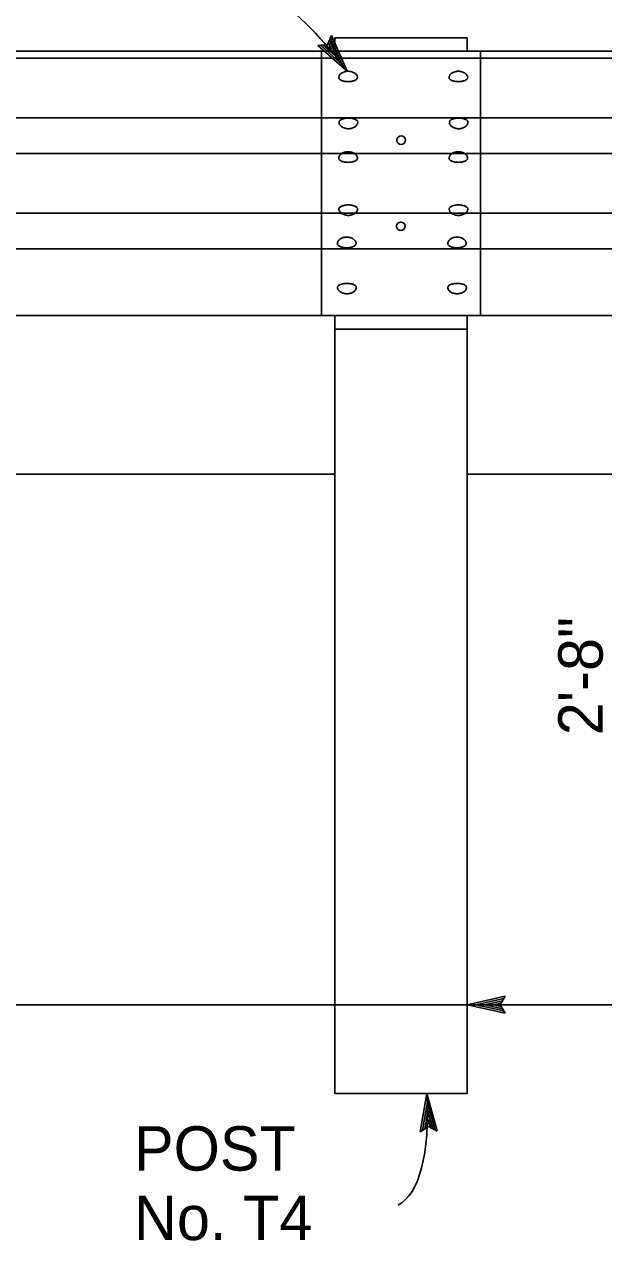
# Model space of a CAD drawing. Extents: x -894 to 866, y -476 to 714.
# Drawn here: x -339.2 to -248, y 381 to 572.6 of the extents above; entities that cross this region are included whole.
import ezdxf

# ---------------------------------------------------------------- set-up
doc = ezdxf.new("R2010")
doc.units = 0
for name, color, linetype in [('56 Stage 3 Anno', 7, 'Continuous'), ('57 Undefined', 7, 'Continuous'), ('60 Nongeo Data', 7, 'Continuous')]:
    doc.layers.add(name, color=color, linetype=linetype)

msp = doc.modelspace()

# ---------------------------------------------------------------- linework, layer by layer
at = {"layer": '56 Stage 3 Anno'}
for p, q in [((-291.48, 569.46), (-293.04, 569.31)), ((-293.04, 569.31), (-293.04, 569.31)), ((-293.04, 569.31), (-288.42, 565.26)), ((-292.62, 569.35), (-289.23, 566.37)), ((-292.2, 569.37), (-290.05, 567.49)), ((-291.81, 569.43), (-290.86, 568.6)), ((-290.88, 570.89), (-291.48, 569.46)), ((-290.86, 568.6), (-291.36, 569.74)), ((-290.05, 567.49), (-291.21, 570.14)), ((-289.23, 566.38), (-291.03, 570.49)), ((-288.42, 565.26), (-290.88, 570.89)), ((-290.88, 570.89), (-290.88, 570.89)), ((-288.42, 565.26), (-288.42, 565.26)), ((-425.33, 418.14), (-11.6, 418.14)), ((-263.51, 419.48), (-269.51, 418.14)), ((-269.51, 418.14), (-269.51, 418.14)), ((-269.51, 418.14), (-263.51, 416.81)), ((-263.73, 419.12), (-268.13, 418.14)), ((-268.12, 418.13), (-263.74, 417.17)), ((-263.96, 418.76), (-266.75, 418.14)), ((-266.75, 418.14), (-263.92, 417.51)), ((-264.14, 418.41), (-265.37, 418.14)), ((-265.37, 418.14), (-264.16, 417.87)), ((-264.31, 418.14), (-263.51, 419.48)), ((-263.51, 416.81), (-264.31, 418.14)), ((-263.51, 419.48), (-263.51, 419.48)), ((-263.51, 416.81), (-263.51, 416.81)), ((-275.84, 404.18), (-276.89, 398.13)), ((-275.78, 402.79), (-276.54, 398.38)), ((-274.22, 398.25), (-275.84, 404.18)), ((-275.84, 404.18), (-275.84, 404.18)), ((-274.58, 398.45), (-275.78, 402.8)), ((-275.71, 401.42), (-276.2, 398.57)), ((-274.95, 398.67), (-275.71, 401.42)), ((-276.89, 398.13), (-275.6, 398.99)), ((-275.64, 400.04), (-275.85, 398.82)), ((-275.31, 398.83), (-275.64, 400.04)), ((-275.6, 398.99), (-274.22, 398.25)), ((-276.89, 398.13), (-276.89, 398.13)), ((-274.22, 398.25), (-274.22, 398.25))]:
    msp.add_line(p, q, dxfattribs=at)
for centre, major_axis, ratio, start_param, end_param in [((-305.95, 555.28), (22.03, -26.79), 0.575924, 1.471793, 2.489674), ((-295.82, 431.46), (-14.78, 45.15), 0.3001, 3.190655, 3.969345)]:
    msp.add_ellipse(centre, major_axis=major_axis, ratio=ratio, start_param=start_param, end_param=end_param, dxfattribs=at)
at = {"layer": '60 Nongeo Data'}
for p, q in [((-269.51, 570.5), (-290.34, 570.5)), ((-290.34, 568.42), (-290.34, 570.5)), ((-269.51, 568.42), (-269.51, 570.5)), ((104.84, 568.42), (-785.95, 568.42)), ((-292.43, 568.42), (-292.43, 526.75)), ((-267.43, 526.75), (-267.43, 568.42)), ((14.04, 567.32), (-785.95, 567.32)), ((14.04, 557.9), (-785.95, 557.9)), ((14.04, 552.29), (-785.95, 552.29)), ((14.04, 542.87), (-785.95, 542.87)), ((14.04, 537.26), (-785.95, 537.26)), ((73.73, 526.75), (-785.95, 526.75)), ((14.04, 526.75), (-785.95, 526.75)), ((-290.34, 404.18), (-290.34, 526.75)), ((-269.51, 404.18), (-269.51, 526.75)), ((-269.51, 524.6), (-290.34, 524.6)), ((-290.34, 501.75), (-347.21, 501.75)), ((-212.22, 501.75), (-269.51, 501.75)), ((-269.51, 404.18), (-290.34, 404.18))]:
    msp.add_line(p, q, dxfattribs=at)
for centre in [(-279.9, 554.39), (-279.96, 540.82)]:
    msp.add_circle(centre, 0.668, dxfattribs=at)
for centre, radius, start, end in [((-289.02, 564.24), 0.693, 163.6055, 179.9111), ((-289.42, 564.25), 0.299, 180.4736, 205.0838), ((-288.94, 564.22), 0.783, 148.4366, 163.4789), ((-289.29, 564.31), 0.441, 205.4177, 224.4542), ((-288.79, 564.12), 0.958, 135.2549, 148.4054), ((-289.07, 564.53), 0.752, 224.2418, 237.5748), ((-288.61, 563.95), 1.21, 124.0003, 135.2869), ((-288.8, 564.93), 1.24, 237.3412, 246.8883), ((-288.45, 563.71), 1.49, 114.2732, 124.0536), ((-288.55, 565.5), 1.86, 246.7385, 254.0309), ((-288.33, 563.45), 1.78, 105.6218, 114.3261), ((-288.38, 566.11), 2.49, 253.9405, 259.924), ((-288.27, 563.23), 2.01, 97.6412, 105.6685), ((-288.28, 566.63), 3.03, 259.8655, 265.1257), ((-288.25, 563.11), 2.14, 89.98, 97.6829), ((-288.25, 566.93), 3.33, 265.0824, 270.0194), ((-288.25, 563.11), 2.14, 82.3171, 90.02), ((-288.25, 566.93), 3.33, 269.9806, 274.9176), ((-288.23, 563.23), 2.01, 74.3315, 82.3588), ((-288.22, 566.63), 3.03, 274.8743, 280.1345), ((-288.17, 563.45), 1.78, 65.6739, 74.3782), ((-288.13, 566.11), 2.49, 280.076, 286.0596), ((-288.05, 563.71), 1.49, 55.9464, 65.7268), ((-287.95, 565.5), 1.86, 285.9691, 293.2615), ((-287.89, 563.95), 1.21, 44.7131, 55.9997), ((-287.7, 564.93), 1.24, 293.1117, 302.6588), ((-287.71, 564.12), 0.958, 31.5946, 44.7452), ((-287.43, 564.53), 0.752, 302.4252, 315.7582), ((-287.56, 564.22), 0.783, 16.5211, 31.5634), ((-287.21, 564.31), 0.441, 315.5458, 334.5823), ((-287.48, 564.24), 0.693, 0.0889, 16.3945), ((-287.08, 564.25), 0.299, 334.9161, 359.5263), ((-271.67, 564.24), 0.693, 163.6055, 179.9111), ((-272.06, 564.25), 0.299, 180.4737, 205.0839), ((-271.58, 564.22), 0.783, 148.4366, 163.4789), ((-271.94, 564.31), 0.441, 205.4177, 224.4542), ((-271.44, 564.12), 0.958, 135.2548, 148.4054), ((-271.71, 564.53), 0.752, 224.2418, 237.5748), ((-271.26, 563.95), 1.21, 124.0003, 135.2869), ((-271.45, 564.93), 1.24, 237.3412, 246.8883), ((-271.1, 563.71), 1.49, 114.2732, 124.0536), ((-271.2, 565.5), 1.86, 246.7385, 254.0309), ((-270.98, 563.45), 1.78, 105.6218, 114.3261), ((-271.02, 566.11), 2.49, 253.9404, 259.924), ((-270.91, 563.23), 2.01, 97.6412, 105.6685), ((-270.92, 566.63), 3.03, 259.8655, 265.1257), ((-270.9, 563.11), 2.14, 89.98, 97.6829), ((-270.9, 566.93), 3.33, 265.0824, 270.0194), ((-270.89, 563.11), 2.14, 82.3171, 90.02), ((-270.89, 566.93), 3.33, 269.9806, 274.9176), ((-270.88, 563.23), 2.01, 74.3315, 82.3588), ((-270.87, 566.63), 3.03, 274.8743, 280.1345), ((-270.81, 563.45), 1.78, 65.6739, 74.3782), ((-270.77, 566.11), 2.49, 280.076, 286.0596), ((-270.69, 563.71), 1.49, 55.9464, 65.7268), ((-270.59, 565.5), 1.86, 285.9691, 293.2615), ((-270.53, 563.95), 1.21, 44.7131, 55.9997), ((-270.34, 564.93), 1.24, 293.1117, 302.6588), ((-270.36, 564.12), 0.958, 31.5946, 44.7452), ((-270.08, 564.53), 0.752, 302.4252, 315.7582), ((-270.21, 564.22), 0.783, 16.5211, 31.5634), ((-269.85, 564.31), 0.441, 315.5458, 334.5823), ((-270.12, 564.24), 0.693, 0.0889, 16.3945), ((-269.73, 564.25), 0.299, 334.9161, 359.5263), ((-288.51, 556), 1.83, 106.2729, 113.6759), ((-288.33, 555.41), 2.45, 100.2734, 106.363), ((-288.23, 554.9), 2.97, 94.9713, 100.3321), ((-288.21, 554.61), 3.26, 89.9804, 95.0149), ((-288.2, 554.61), 3.26, 84.9851, 90.0196), ((-288.18, 554.9), 2.97, 79.6679, 85.0287), ((-288.08, 555.41), 2.45, 73.637, 79.7266), ((-287.9, 556), 1.83, 66.3241, 73.7271), ((-271.15, 556), 1.83, 106.2729, 113.6759), ((-270.97, 555.41), 2.45, 100.2734, 106.363), ((-270.88, 554.9), 2.97, 94.9713, 100.3321), ((-270.85, 554.61), 3.26, 89.9804, 95.0149), ((-270.85, 554.61), 3.26, 84.9851, 90.0196), ((-270.82, 554.9), 2.97, 79.6679, 85.0287), ((-270.73, 555.41), 2.45, 73.637, 79.7266), ((-270.55, 556), 1.83, 66.3241, 73.7271), ((-289.36, 557.22), 0.31, 155.3691, 179.5553), ((-288.95, 557.22), 0.727, 180.0793, 196.0143), ((-289.24, 557.16), 0.45, 136.1424, 155.0403), ((-288.86, 557.25), 0.812, 196.1298, 210.9288), ((-289.01, 556.95), 0.756, 122.9551, 136.3336), ((-288.72, 557.33), 0.979, 210.9616, 224.0315), ((-288.75, 556.55), 1.23, 113.5289, 123.1785), ((-288.55, 557.49), 1.21, 224.006, 235.3381), ((-288.4, 557.72), 1.48, 235.2905, 245.1923), ((-288.28, 557.96), 1.75, 245.143, 254.0084), ((-288.22, 558.16), 1.97, 253.9635, 262.1705), ((-288.21, 558.28), 2.09, 262.1299, 270.0196), ((-288.2, 558.28), 2.09, 269.9804, 277.8701), ((-288.19, 558.16), 1.97, 277.8295, 286.0365), ((-288.13, 557.96), 1.75, 285.9916, 294.857), ((-288.01, 557.72), 1.48, 294.8077, 304.7095), ((-287.66, 556.55), 1.23, 56.8215, 66.4711), ((-287.86, 557.49), 1.21, 304.6619, 315.994), ((-287.4, 556.95), 0.756, 43.6664, 57.0449), ((-287.69, 557.33), 0.979, 315.9685, 329.0384), ((-287.17, 557.16), 0.45, 24.9597, 43.8576), ((-287.55, 557.25), 0.812, 329.0712, 343.8702), ((-287.05, 557.22), 0.31, 0.4447, 24.6309), ((-287.46, 557.22), 0.727, 343.9857, 359.9207), ((-272.01, 557.22), 0.31, 155.3691, 179.5553), ((-271.59, 557.22), 0.727, 180.0793, 196.0143), ((-271.88, 557.16), 0.45, 136.1424, 155.0403), ((-271.51, 557.25), 0.812, 196.1298, 210.9288), ((-271.66, 556.95), 0.756, 122.9551, 136.3336), ((-271.37, 557.33), 0.979, 210.9616, 224.0315), ((-271.4, 556.55), 1.23, 113.5289, 123.1785), ((-271.2, 557.49), 1.21, 224.006, 235.3381), ((-271.04, 557.72), 1.48, 235.2905, 245.1924), ((-270.93, 557.96), 1.75, 245.143, 254.0084), ((-270.87, 558.16), 1.97, 253.9635, 262.1705), ((-270.85, 558.28), 2.09, 262.1299, 270.0196), ((-270.85, 558.28), 2.09, 269.9804, 277.8701), ((-270.83, 558.16), 1.97, 277.8295, 286.0365), ((-270.77, 557.96), 1.75, 285.9916, 294.857), ((-270.66, 557.72), 1.48, 294.8077, 304.7095), ((-270.3, 556.55), 1.23, 56.8215, 66.471), ((-270.5, 557.49), 1.21, 304.6619, 315.994), ((-270.04, 556.95), 0.756, 43.6664, 57.0449), ((-270.33, 557.33), 0.979, 315.9685, 329.0384), ((-269.82, 557.16), 0.45, 24.9597, 43.8576), ((-270.19, 557.25), 0.812, 329.0712, 343.8702), ((-269.69, 557.22), 0.31, 0.4447, 24.6309), ((-270.11, 557.22), 0.727, 343.9857, 359.9207), ((-288.77, 551.42), 0.979, 135.9685, 149.0384), ((-288.6, 551.26), 1.21, 124.6619, 135.994), ((-288.45, 551.04), 1.48, 114.8077, 124.7095), ((-288.33, 550.8), 1.75, 105.9916, 114.8571), ((-288.27, 550.59), 1.97, 97.8295, 106.0365), ((-288.26, 550.47), 2.09, 89.9804, 97.8701), ((-288.25, 550.47), 2.09, 82.1299, 90.0196), ((-288.24, 550.59), 1.97, 73.9635, 82.1705), ((-288.18, 550.8), 1.75, 65.1429, 74.0084), ((-288.06, 551.04), 1.48, 55.2905, 65.1924), ((-287.91, 551.26), 1.21, 44.006, 55.3381), ((-287.74, 551.42), 0.979, 30.9616, 44.0315), ((-271.42, 551.42), 0.979, 135.9685, 149.0384), ((-271.25, 551.26), 1.21, 124.6619, 135.994), ((-271.09, 551.04), 1.48, 114.8077, 124.7095), ((-270.98, 550.8), 1.75, 105.9916, 114.8571), ((-270.92, 550.59), 1.97, 97.8295, 106.0365), ((-270.9, 550.47), 2.09, 89.9804, 97.8701), ((-270.9, 550.47), 2.09, 82.1299, 90.0196), ((-270.88, 550.59), 1.97, 73.9635, 82.1705), ((-270.82, 550.8), 1.75, 65.1429, 74.0084), ((-270.71, 551.04), 1.48, 55.2905, 65.1923), ((-270.55, 551.26), 1.21, 44.006, 55.3381), ((-270.38, 551.42), 0.979, 30.9616, 44.0315), ((-289, 551.54), 0.727, 163.9857, 179.9207), ((-289.41, 551.54), 0.31, 180.4447, 204.6309), ((-288.91, 551.51), 0.812, 149.0712, 163.8702), ((-289.29, 551.6), 0.45, 204.9597, 223.8576), ((-289.06, 551.81), 0.756, 223.6664, 237.0449), ((-288.8, 552.21), 1.23, 236.8215, 246.4711), ((-288.56, 552.76), 1.83, 246.3241, 253.7271), ((-288.38, 553.35), 2.45, 253.637, 259.7266), ((-288.28, 553.86), 2.97, 259.6679, 265.0287), ((-288.26, 554.15), 3.26, 264.9851, 270.0196), ((-288.25, 554.15), 3.26, 269.9804, 275.0149), ((-288.23, 553.86), 2.97, 274.9713, 280.3321), ((-288.13, 553.35), 2.45, 280.2734, 286.363), ((-287.95, 552.76), 1.83, 286.2729, 293.6759), ((-287.71, 552.21), 1.23, 293.5289, 303.1785), ((-287.45, 551.81), 0.756, 302.9551, 316.3336), ((-287.6, 551.51), 0.812, 16.1298, 30.9288), ((-287.22, 551.6), 0.45, 316.1424, 335.0403), ((-287.51, 551.54), 0.727, 0.0793, 16.0143), ((-287.1, 551.54), 0.31, 335.3691, 359.5553), ((-271.64, 551.54), 0.727, 163.9857, 179.9208), ((-272.06, 551.54), 0.31, 180.4446, 204.6309), ((-271.56, 551.51), 0.812, 149.0712, 163.8702), ((-271.93, 551.6), 0.45, 204.9597, 223.8576), ((-271.71, 551.81), 0.756, 223.6664, 237.0449), ((-271.45, 552.21), 1.23, 236.8215, 246.4711), ((-271.2, 552.76), 1.83, 246.3241, 253.7271), ((-271.02, 553.35), 2.45, 253.637, 259.7266), ((-270.93, 553.86), 2.97, 259.6679, 265.0287), ((-270.9, 554.15), 3.26, 264.9851, 270.0196), ((-270.9, 554.15), 3.26, 269.9804, 275.0149), ((-270.87, 553.86), 2.97, 274.9713, 280.3321), ((-270.78, 553.35), 2.45, 280.2734, 286.363), ((-270.6, 552.76), 1.83, 286.2729, 293.6759), ((-270.35, 552.21), 1.23, 293.5289, 303.1785), ((-270.09, 551.81), 0.756, 302.9551, 316.3336), ((-270.24, 551.51), 0.812, 16.1298, 30.9288), ((-269.87, 551.6), 0.45, 316.1424, 335.0403), ((-270.16, 551.54), 0.727, 0.0793, 16.0143), ((-269.74, 551.54), 0.31, 335.3691, 359.5553), ((-289.4, 543.53), 0.299, 154.9161, 179.5263), ((-289.01, 543.54), 0.693, 180.0889, 196.3945), ((-289.28, 543.47), 0.441, 135.5458, 154.5823), ((-288.92, 543.56), 0.783, 196.5211, 211.5634), ((-289.05, 543.25), 0.752, 122.4251, 135.7582), ((-288.77, 543.66), 0.958, 211.5946, 224.7451), ((-288.78, 542.84), 1.24, 113.1117, 122.6588), ((-288.6, 543.83), 1.21, 224.7131, 235.9997), ((-288.54, 542.28), 1.86, 105.9691, 113.2615), ((-288.44, 544.07), 1.49, 235.9464, 245.7268), ((-288.36, 541.67), 2.49, 100.076, 106.0596), ((-288.32, 544.33), 1.78, 245.6739, 254.3782), ((-288.26, 541.15), 3.03, 94.8743, 100.1345), ((-288.25, 544.55), 2.01, 254.3315, 262.3588), ((-288.24, 540.85), 3.33, 89.9806, 94.9176), ((-288.23, 544.67), 2.14, 262.317, 270.02), ((-288.23, 540.85), 3.33, 85.0824, 90.0194), ((-288.23, 544.67), 2.14, 269.98, 277.683), ((-288.2, 541.15), 3.03, 79.8655, 85.1257), ((-288.21, 544.55), 2.01, 277.6412, 285.6685), ((-288.11, 541.67), 2.49, 73.9404, 79.924), ((-288.15, 544.33), 1.78, 285.6218, 294.3261), ((-287.93, 542.28), 1.86, 66.7385, 74.0309), ((-288.03, 544.07), 1.49, 294.2732, 304.0536), ((-287.68, 542.84), 1.24, 57.3412, 66.8883), ((-287.87, 543.83), 1.21, 304.0003, 315.2869), ((-287.42, 543.25), 0.752, 44.2418, 57.5748), ((-287.69, 543.66), 0.958, 315.2549, 328.4054), ((-287.19, 543.47), 0.441, 25.4177, 44.4542), ((-287.55, 543.56), 0.783, 328.4366, 343.4789), ((-287.07, 543.53), 0.299, 0.4737, 25.0839), ((-287.46, 543.54), 0.693, 343.6055, 359.9111), ((-272.05, 543.53), 0.299, 154.9161, 179.5263), ((-271.65, 543.54), 0.693, 180.0889, 196.3945), ((-271.92, 543.47), 0.441, 135.5458, 154.5823), ((-271.57, 543.56), 0.783, 196.5211, 211.5634), ((-271.7, 543.25), 0.752, 122.4251, 135.7582), ((-271.42, 543.66), 0.958, 211.5946, 224.7451), ((-271.43, 542.84), 1.24, 113.1117, 122.6588), ((-271.24, 543.83), 1.21, 224.7131, 235.9997), ((-271.18, 542.28), 1.86, 105.9691, 113.2615), ((-271.08, 544.07), 1.49, 235.9464, 245.7268), ((-271, 541.67), 2.49, 100.076, 106.0596), ((-270.96, 544.33), 1.78, 245.6739, 254.3782), ((-270.91, 541.15), 3.03, 94.8743, 100.1345), ((-270.9, 544.55), 2.01, 254.3315, 262.3588), ((-270.88, 540.85), 3.33, 89.9806, 94.9176), ((-270.88, 544.67), 2.14, 262.317, 270.02), ((-270.88, 540.85), 3.33, 85.0824, 90.0194), ((-270.88, 544.67), 2.14, 269.98, 277.683), ((-270.85, 541.15), 3.03, 79.8655, 85.1257), ((-270.86, 544.55), 2.01, 277.6412, 285.6685), ((-270.75, 541.67), 2.49, 73.9404, 79.924), ((-270.8, 544.33), 1.78, 285.6218, 294.3261), ((-270.57, 542.28), 1.86, 66.7385, 74.0309), ((-270.68, 544.07), 1.49, 294.2732, 304.0536), ((-270.33, 542.84), 1.24, 57.3412, 66.8883), ((-270.52, 543.83), 1.21, 304.0003, 315.2869), ((-270.06, 543.25), 0.752, 44.2418, 57.5749), ((-270.34, 543.66), 0.958, 315.2549, 328.4054), ((-269.84, 543.47), 0.441, 25.4177, 44.4542), ((-270.19, 543.56), 0.783, 328.4366, 343.4789), ((-269.71, 543.53), 0.299, 0.4737, 25.0839), ((-270.11, 543.54), 0.693, 343.6055, 359.9111), ((-288.99, 537.96), 0.979, 135.9685, 149.0384), ((-288.82, 537.8), 1.21, 124.6619, 135.994), ((-288.66, 537.58), 1.48, 114.8077, 124.7096), ((-288.55, 537.34), 1.75, 105.9916, 114.857), ((-288.49, 537.13), 1.97, 97.8295, 106.0365), ((-288.47, 537.01), 2.09, 89.9804, 97.8701), ((-288.47, 537.01), 2.09, 82.1299, 90.0196), ((-288.45, 537.13), 1.97, 73.9635, 82.1705), ((-288.39, 537.34), 1.75, 65.143, 74.0084), ((-288.28, 537.58), 1.48, 55.2904, 65.1923), ((-288.12, 537.8), 1.21, 44.006, 55.3381), ((-287.95, 537.96), 0.979, 30.9616, 44.0315), ((-271.63, 537.96), 0.979, 135.9685, 149.0384), ((-271.46, 537.8), 1.21, 124.6619, 135.994), ((-271.31, 537.58), 1.48, 114.8077, 124.7095), ((-271.19, 537.34), 1.75, 105.9916, 114.857), ((-271.13, 537.13), 1.97, 97.8295, 106.0365), ((-271.12, 537.01), 2.09, 89.9804, 97.8701), ((-271.11, 537.01), 2.09, 82.1299, 90.0196), ((-271.1, 537.13), 1.97, 73.9635, 82.1705), ((-271.04, 537.34), 1.75, 65.143, 74.0084), ((-270.92, 537.58), 1.48, 55.2905, 65.1923), ((-270.77, 537.8), 1.21, 44.006, 55.3381), ((-270.6, 537.96), 0.979, 30.9616, 44.0315), ((-289.21, 538.08), 0.727, 163.9857, 179.9208), ((-289.63, 538.08), 0.31, 180.4447, 204.6309), ((-289.13, 538.05), 0.812, 149.0712, 163.8702), ((-289.5, 538.14), 0.45, 204.9597, 223.8576), ((-289.28, 538.35), 0.756, 223.6665, 237.0449), ((-289.02, 538.75), 1.23, 236.8215, 246.4711), ((-288.77, 539.3), 1.83, 246.3241, 253.7271), ((-288.59, 539.89), 2.45, 253.637, 259.7266), ((-288.5, 540.4), 2.97, 259.6679, 265.0287), ((-288.47, 540.69), 3.26, 264.9851, 270.0196), ((-288.47, 540.69), 3.26, 269.9804, 275.0149), ((-288.44, 540.4), 2.97, 274.9713, 280.3321), ((-288.35, 539.89), 2.45, 280.2734, 286.363), ((-288.17, 539.3), 1.83, 286.2729, 293.6759), ((-287.92, 538.75), 1.23, 293.5289, 303.1785), ((-287.66, 538.35), 0.756, 302.9551, 316.3335), ((-287.81, 538.05), 0.812, 16.1298, 30.9288), ((-287.44, 538.14), 0.45, 316.1424, 335.0403), ((-287.73, 538.08), 0.727, 0.0793, 16.0143), ((-287.31, 538.08), 0.31, 335.3691, 359.5553), ((-271.86, 538.08), 0.727, 163.9857, 179.9207), ((-272.27, 538.08), 0.31, 180.4447, 204.6309), ((-271.77, 538.05), 0.812, 149.0712, 163.8702), ((-272.15, 538.14), 0.45, 204.9597, 223.8576), ((-271.92, 538.35), 0.756, 223.6665, 237.0449), ((-271.66, 538.75), 1.23, 236.8215, 246.471), ((-271.42, 539.3), 1.83, 246.3241, 253.7271), ((-271.24, 539.89), 2.45, 253.637, 259.7266), ((-271.14, 540.4), 2.97, 259.6679, 265.0287), ((-271.12, 540.69), 3.26, 264.9851, 270.0196), ((-271.11, 540.69), 3.26, 269.9804, 275.0149), ((-271.09, 540.4), 2.97, 274.9713, 280.3321), ((-270.99, 539.89), 2.45, 280.2734, 286.363), ((-270.81, 539.3), 1.83, 286.2729, 293.6759), ((-270.57, 538.75), 1.23, 293.529, 303.1785), ((-270.31, 538.35), 0.756, 302.9551, 316.3335), ((-270.46, 538.05), 0.812, 16.1298, 30.9288), ((-270.08, 538.14), 0.45, 316.1424, 335.0403), ((-270.37, 538.08), 0.727, 0.0793, 16.0143), ((-269.96, 538.08), 0.31, 335.3691, 359.5553), ((-289.62, 531.18), 0.299, 154.9161, 179.5263), ((-289.22, 531.18), 0.693, 180.0889, 196.3945), ((-289.49, 531.12), 0.441, 135.5458, 154.5823), ((-289.14, 531.21), 0.783, 196.5211, 211.5634), ((-289.27, 530.9), 0.752, 122.4251, 135.7582), ((-289, 530.49), 1.24, 113.1117, 122.6588), ((-288.75, 529.93), 1.86, 105.9691, 113.2615), ((-288.57, 529.31), 2.49, 100.076, 106.0596), ((-288.48, 528.79), 3.03, 94.8743, 100.1345), ((-288.45, 528.49), 3.33, 89.9806, 94.9176), ((-288.45, 528.49), 3.33, 85.0824, 90.0194), ((-288.42, 528.79), 3.03, 79.8655, 85.1257), ((-288.32, 529.31), 2.49, 73.9404, 79.924), ((-288.14, 529.93), 1.86, 66.7385, 74.0309), ((-287.9, 530.49), 1.24, 57.3412, 66.8883), ((-287.63, 530.9), 0.752, 44.2418, 57.5749), ((-287.41, 531.12), 0.441, 25.4177, 44.4542), ((-287.76, 531.21), 0.783, 328.4366, 343.4789), ((-287.28, 531.18), 0.299, 0.4737, 25.0839), ((-287.67, 531.18), 0.693, 343.6055, 359.9111), ((-272.26, 531.18), 0.299, 154.9161, 179.5263), ((-271.87, 531.18), 0.693, 180.0889, 196.3945), ((-272.13, 531.12), 0.441, 135.5458, 154.5823), ((-271.78, 531.21), 0.783, 196.5211, 211.5634), ((-271.91, 530.9), 0.752, 122.4252, 135.7582), ((-271.64, 530.49), 1.24, 113.1117, 122.6588), ((-271.4, 529.93), 1.86, 105.9691, 113.2615), ((-271.22, 529.31), 2.49, 100.076, 106.0596), ((-271.12, 528.79), 3.03, 94.8743, 100.1345), ((-271.09, 528.49), 3.33, 89.9806, 94.9176), ((-271.09, 528.49), 3.33, 85.0824, 90.0194), ((-271.06, 528.79), 3.03, 79.8655, 85.1257), ((-270.97, 529.31), 2.49, 73.9404, 79.924), ((-270.79, 529.93), 1.86, 66.7385, 74.0309), ((-270.54, 530.49), 1.24, 57.3412, 66.8883), ((-270.28, 530.9), 0.752, 44.2418, 57.5749), ((-270.05, 531.12), 0.441, 25.4177, 44.4542), ((-270.41, 531.21), 0.783, 328.4366, 343.4789), ((-269.93, 531.18), 0.299, 0.4737, 25.0839), ((-270.32, 531.18), 0.693, 343.6055, 359.9111), ((-288.99, 531.3), 0.958, 211.5946, 224.7451), ((-288.81, 531.47), 1.21, 224.7131, 235.9997), ((-288.65, 531.71), 1.49, 235.9464, 245.7268), ((-288.53, 531.97), 1.78, 245.6739, 254.3782), ((-288.47, 532.19), 2.01, 254.3315, 262.3588), ((-288.45, 532.32), 2.14, 262.317, 270.02), ((-288.45, 532.32), 2.14, 269.98, 277.683), ((-288.43, 532.19), 2.01, 277.6412, 285.6685), ((-288.37, 531.97), 1.78, 285.6218, 294.3261), ((-288.25, 531.71), 1.49, 294.2732, 304.0536), ((-288.08, 531.47), 1.21, 304.0003, 315.2869), ((-287.91, 531.3), 0.958, 315.2549, 328.4054), ((-271.63, 531.3), 0.958, 211.5946, 224.7451), ((-271.46, 531.47), 1.21, 224.7131, 235.9997), ((-271.3, 531.71), 1.49, 235.9464, 245.7268), ((-271.18, 531.97), 1.78, 245.6739, 254.3782), ((-271.11, 532.19), 2.01, 254.3315, 262.3588), ((-271.09, 532.32), 2.14, 262.317, 270.02), ((-271.09, 532.32), 2.14, 269.98, 277.683), ((-271.07, 532.19), 2.01, 277.6412, 285.6685), ((-271.01, 531.97), 1.78, 285.6218, 294.3261), ((-270.89, 531.71), 1.49, 294.2732, 304.0536), ((-270.73, 531.47), 1.21, 304.0003, 315.2869), ((-270.55, 531.3), 0.958, 315.2549, 328.4054)]:
    msp.add_arc(centre, radius, start, end, dxfattribs=at)

# ---------------------------------------------------------------- texts
at = {"layer": '57 Undefined'}
msp.add_text('2\'-8"', height=7, rotation=90, dxfattribs=at).set_placement((-248.18, 460.62))
for s, p in [('POST', (-321.97, 392.01)), ('No. T4', (-321.97, 381.07))]:
    msp.add_text(s, height=7, dxfattribs=at).set_placement(p)

doc.saveas('drawing.dxf')
